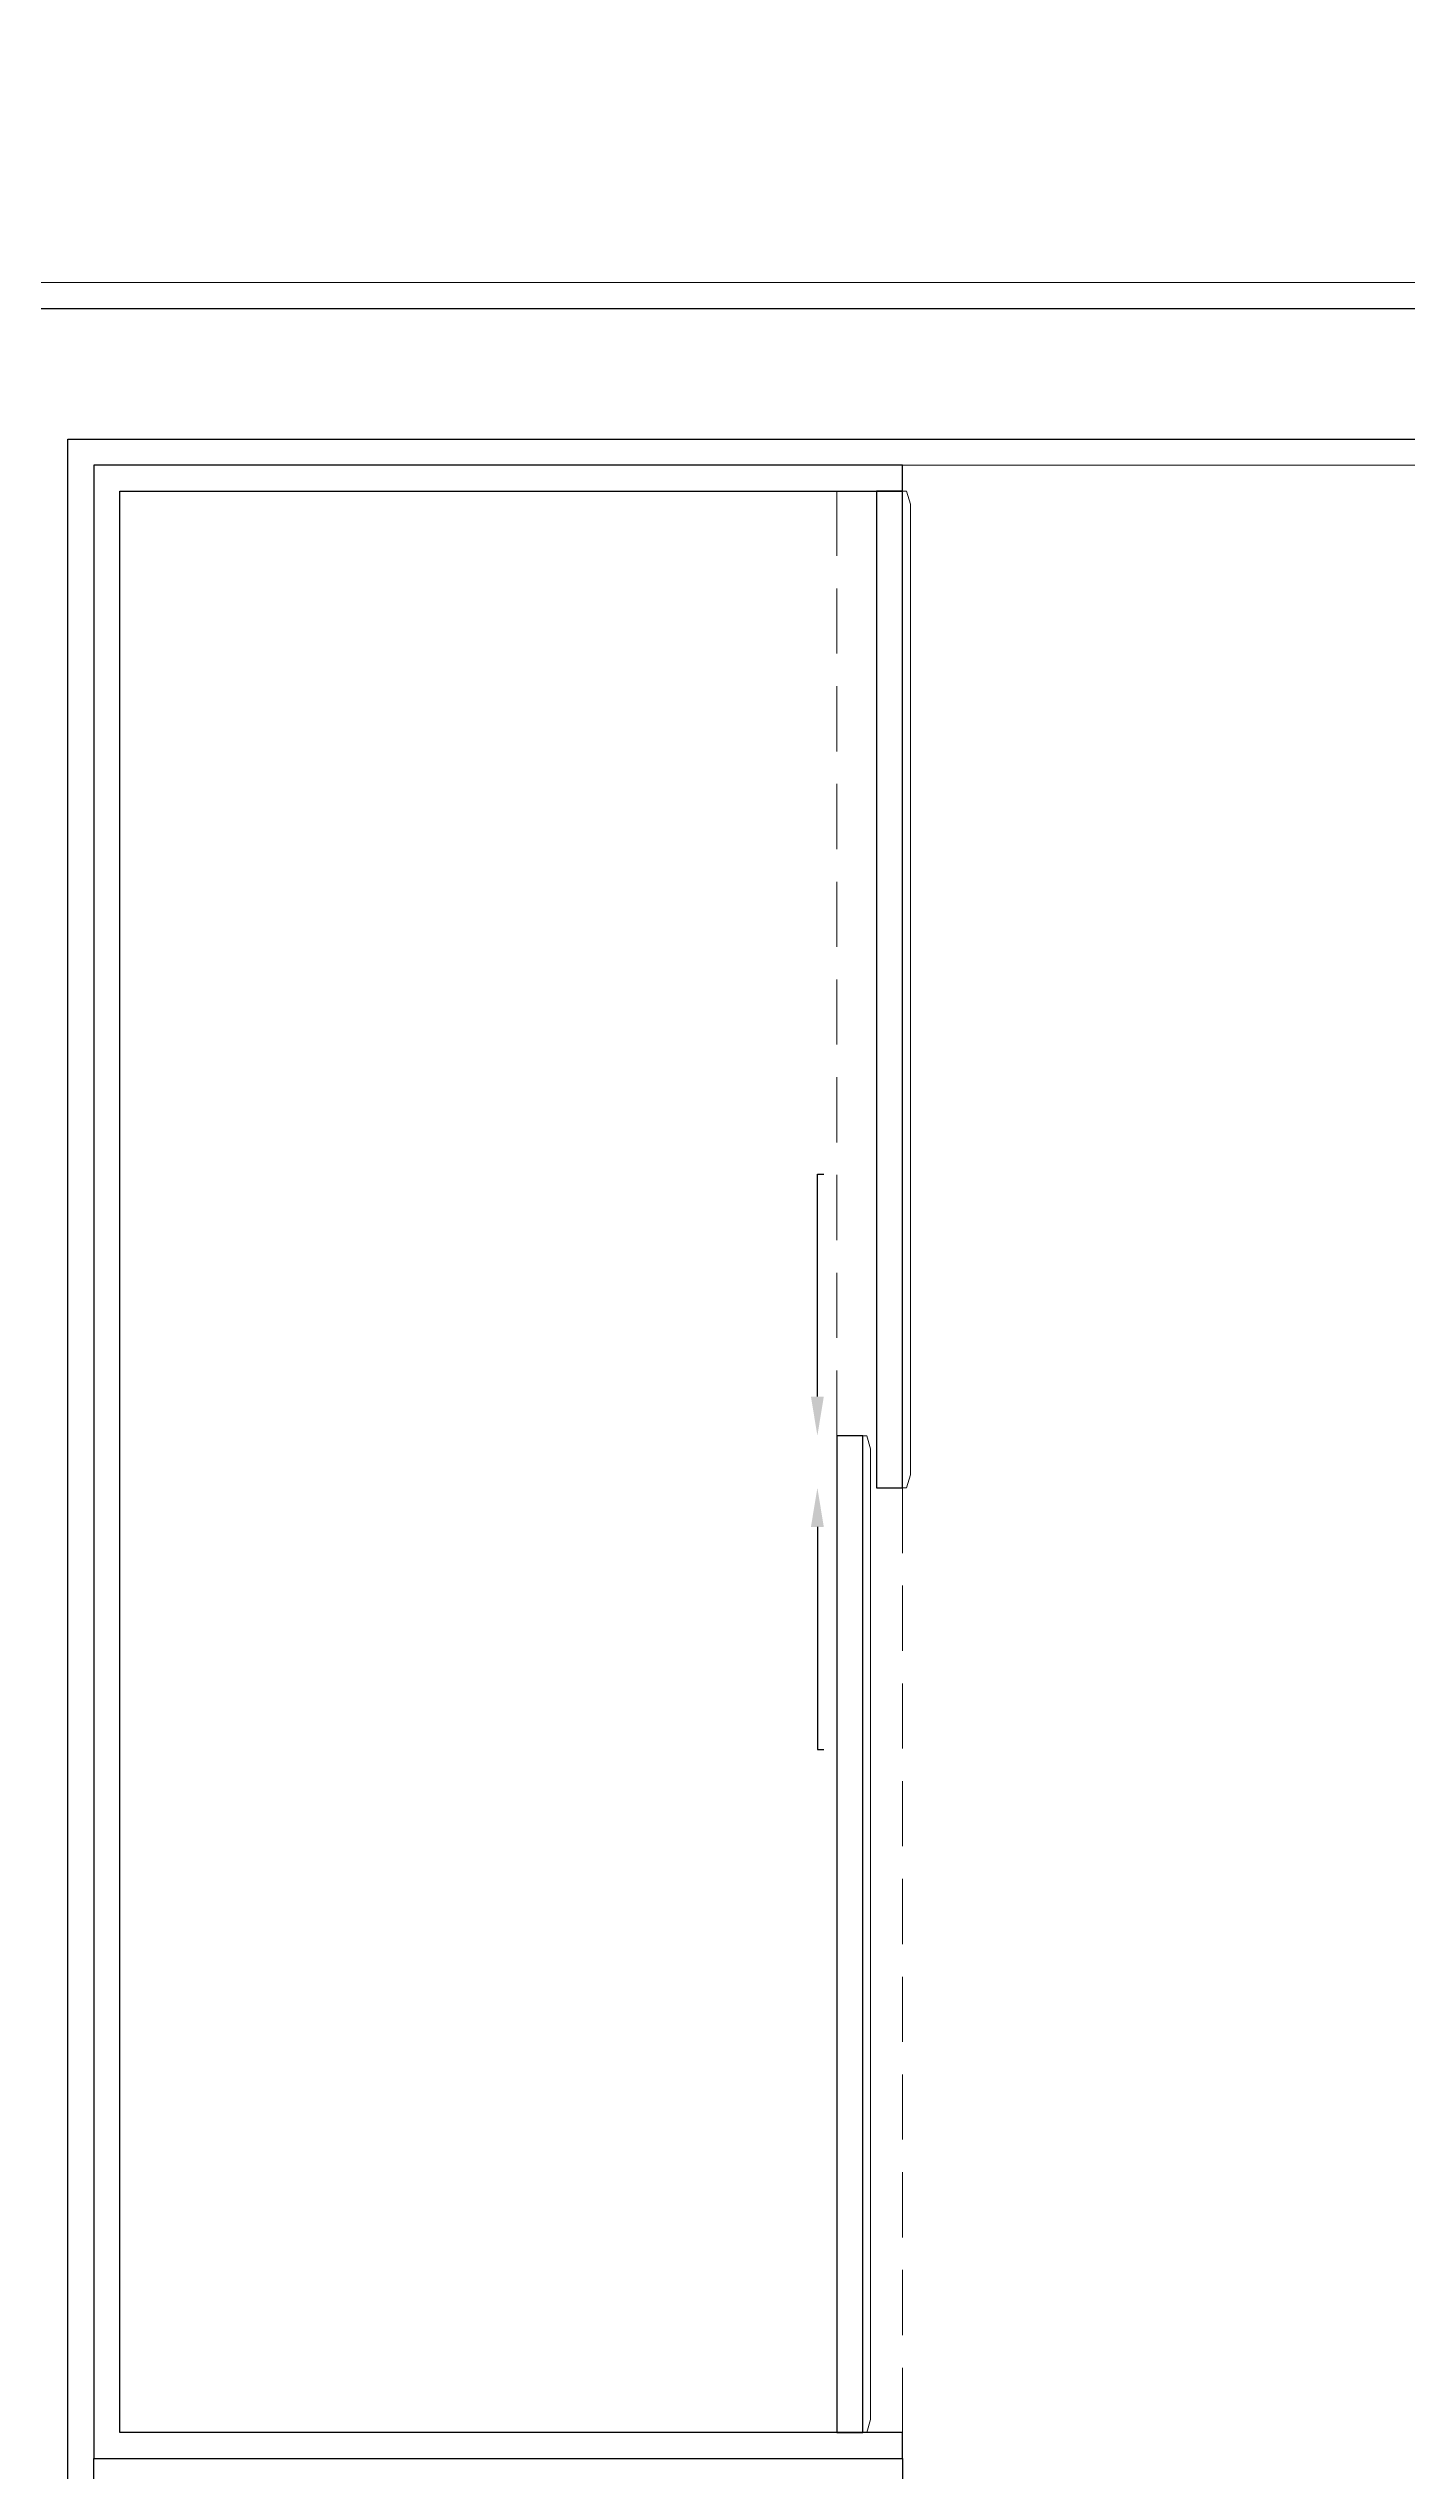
# Model space of a CAD drawing. Header units: inches. Extents: x -12478 to 399182, y -16583 to 525552.
# Drawn here: x 96303 to 97345, y 3191 to 5050 of the extents above; entities that cross this region are included whole.
import ezdxf
from ezdxf import colors
from ezdxf.entities.mleader import LeaderData, LeaderLine
from ezdxf.math import Vec2, Vec3

# ---------------------------------------------------------------- set-up
doc = ezdxf.new("R2010")
doc.units = ezdxf.units.IN
doc.header["$LTSCALE"] = 1000
doc.header["$MEASUREMENT"] = 0
doc.linetypes.add('HIDDEN', pattern=[0.375, 0.25, -0.125])
doc.linetypes.add('HIDDEN2', pattern=[0.1875, 0.125, -0.0625])
doc.layers.add('A-WALL', color=7, linetype='Continuous')
doc.layers.add('WOOD 01', color=34, linetype='Continuous')
for name, color, linetype, lineweight in [('A-WALL-TILE', 8, 'Continuous', 9), ('Built-in', 253, 'HIDDEN', 0), ('Glass-Mirror', 4, 'Continuous', 0), ('WOOD-HID', 8, 'HIDDEN', 18)]:
    doc.layers.add(name, color=color, linetype=linetype, lineweight=lineweight)
doc.styles.get("Standard").update_dxf_attribs({"font": 'arial.ttf'})

msp = doc.modelspace()

# ---------------------------------------------------------------- linework, layer by layer
at = {"layer": 'A-WALL', "elevation": 0}
for points in [[(98277.7, 5049.5), (98177.7, 5049.5), (98177.7, 4849.9), (96217.8, 4849.9), (96217.8, 1649.5), (94902.7, 1649.5), (94902.7, 3239.5), (93752.7, 3239.5), (93752.7, 6149.5)], [(92762.2, 1151.2), (93060.5, 1449.5), (98377.7, 1449.5), (98377.7, 1649.5), (98277.7, 1649.5), (98277.7, 3649.9), (98177.7, 3649.9), (98177.7, 1649.5), (96317.7, 1649.5), (96317.7, 4749.9), (98177.6, 4749.9), (98177.6, 4549.9), (98277.6, 4549.9), (98277.6, 4549.9), (98277.7, 5049.5), (98277.7, 5049.5)]]:
    msp.add_lwpolyline(points, dxfattribs=at)
at = {"layer": 'A-WALL-TILE', "lineweight": 0, "elevation": 0}
for points in [[(98157.7, 5049.5), (98157.7, 4869.9), (96197.8, 4869.9), (96197.8, 1669.5), (94922.7, 1669.5), (94922.7, 3259.5), (93772.7, 3259.5), (93772.7, 6129.5)], [(92776.3, 1137.1), (93068.7, 1429.5), (98377.7, 1429.5), (98377.7, 1669.5), (98297.7, 1669.5), (98297.7, 3649.9), (98157.7, 3649.9), (98157.7, 1669.5), (96337.7, 1669.5), (96337.7, 4729.9), (98157.6, 4729.9), (98157.7, 4549.9), (98297.7, 4549.9), (98297.7, 5049.5)]]:
    msp.add_lwpolyline(points, dxfattribs=at)
at = {"layer": 'Glass-Mirror', "lineweight": 0, "elevation": 0}
for points in [[(96963.7, 4699.9), (96963.7, 3955.3), (96960.7, 3945.3), (96957.7, 3945.3), (96957.7, 4709.9), (96960.7, 4709.9)], [(96933.2, 3975.3), (96933.2, 3230.7), (96930.2, 3220.7), (96927.2, 3220.7), (96927.2, 3985.3), (96930.2, 3985.3)]]:
    msp.add_lwpolyline(points, close=True, dxfattribs=at)
at = {"layer": 'WOOD 01', "elevation": 0}
for points in [[(96357.7, 4709.9), (96957.7, 4709.9), (96957.7, 4729.9), (96337.7, 4729.9), (96337.7, 3200.7), (96957.7, 3200.7), (96957.7, 3220.7), (96357.7, 3220.7), (96357.7, 4709.9)], [(96357.7, 1691.4), (96957.7, 1691.4), (96957.7, 1671.4), (96337.7, 1671.4), (96337.7, 3200.7), (96957.7, 3200.7), (96957.7, 3180.7), (96357.7, 3180.7), (96357.7, 1691.4)]]:
    msp.add_lwpolyline(points, dxfattribs=at)
for points in [[(96957.7, 4709.9), (96937.7, 4709.9), (96937.7, 3945.3), (96957.7, 3945.3)], [(96927.2, 3985.3), (96907.2, 3985.3), (96907.2, 3220.7), (96927.2, 3220.7)]]:
    msp.add_lwpolyline(points, close=True, dxfattribs=at)
at = {"layer": 'WOOD-HID', "linetype": 'HIDDEN2', "ltscale": 0.4}
for p, q in [((96907.2, 3985.3, 0), (96907.2, 4709.9, 0)), ((96957.7, 3945.3, 0), (96957.7, 3220.7, 0))]:
    msp.add_line(p, q, dxfattribs=at)

# ---------------------------------------------------------------- leaders
at = {"layer": 'Built-in', "linetype": 'HIDDEN2', "ltscale": 0.4}
ml = msp.add_multileader_mtext('Standard', dxfattribs=at)
ml.set_content('', color=3)
ml.set_leader_properties(color=1)
ml.build(insert=Vec2(0, 0))
ml.multileader.update_dxf_attribs({"dogleg_length": 5, "arrow_head_size": 30})
ctx = ml.context
ctx.base_point, ctx.char_height, ctx.arrow_head_size, ctx.landing_gap_size, ctx.plane_origin = Vec3(96897.4, 4185.9, 0), 5, 30, 1, Vec3(96892.4, 3985.3, 0)
notes = []
notes.append((ctx, [(0, (1, 1, 0), (96892.4, 4185.9, 0), (1, 0), 5, [(0, [(96892.4, 3985.3, 0)], 0, [])])]))
ctx.mtext.insert, ctx.mtext.flow_direction = Vec3(96898.4, 4188.4, 0), 5
ml = msp.add_multileader_mtext('Standard', dxfattribs=at)
ml.set_content('', color=3)
ml.set_leader_properties(color=1)
ml.build(insert=Vec2(0, 0))
ml.multileader.update_dxf_attribs({"dogleg_length": 5, "arrow_head_size": 30})
ctx = ml.context
ctx.base_point, ctx.char_height, ctx.arrow_head_size, ctx.landing_gap_size, ctx.plane_origin = Vec3(96897.4, 3744.6, 0), 5, 30, 1, Vec3(96892.4, 3945.3, 0)
notes.append((ctx, [(0, (1, 1, 0), (96892.4, 3744.6, 0), (1, 0), 5, [(0, [(96892.4, 3945.3, 0)], 0, [])])]))
ctx.mtext.insert, ctx.mtext.flow_direction = Vec3(96898.4, 3747.1, 0), 5
for ctx, leaders in notes:
    for number, flags, end, landing, length, lines in leaders:
        leader = LeaderData()
        leader.index, (leader.has_last_leader_line, leader.has_dogleg_vector, leader.attachment_direction) = number, flags
        leader.last_leader_point, leader.dogleg_vector, leader.dogleg_length = Vec3(end), Vec3(landing), length
        for number, points, colour, breaks in lines:
            line = LeaderLine()
            line.index, line.vertices, line.color, line.breaks = number, Vec3.list(points), colors.encode_raw_color(colour), breaks
            leader.lines.append(line)
        ctx.leaders.append(leader)

doc.saveas('drawing.dxf')
